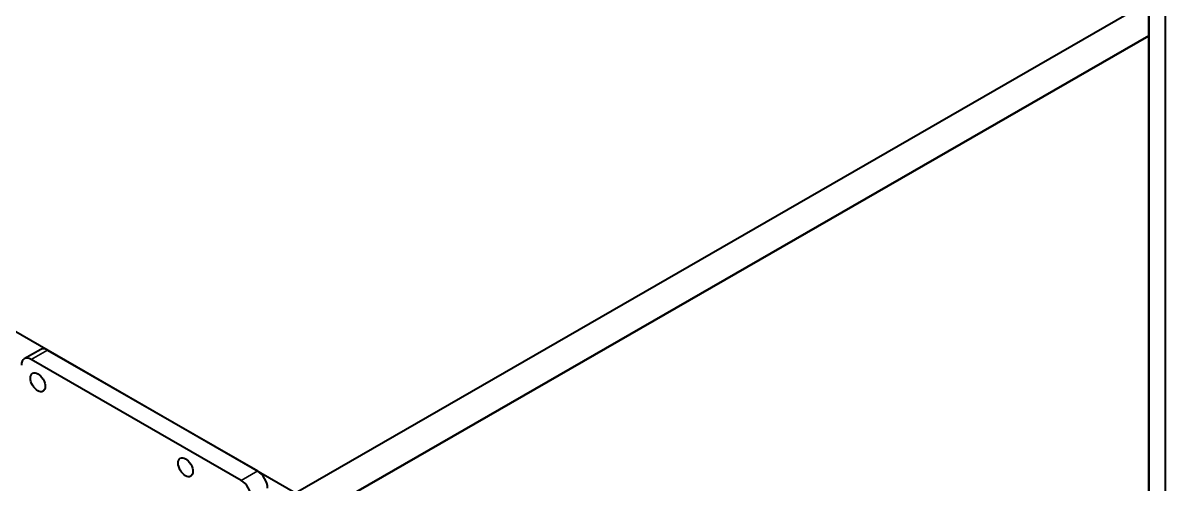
# Model space of a CAD drawing. Header units: millimetres. Extents: x 12 to 1415, y 12 to 997.
# Drawn here: x 1028.9 to 1176.6, y 791 to 850.6 of the extents above; entities that cross this region are included whole.
import ezdxf

# ---------------------------------------------------------------- set-up
doc = ezdxf.new("R2010")
doc.units = ezdxf.units.MM
doc.header["$LTSCALE"] = 1.2
doc.layers.add('가시적인 것(ISO)', color=7, linetype='Continuous', lineweight=40)
doc.layers.add('가시적인 좁은 것(ISO)', color=7, linetype='Continuous', lineweight=35)

msp = doc.modelspace()

# ---------------------------------------------------------------- linework, layer by layer
at = {"layer": '가시적인 것(ISO)'}
for p, q in [((931.77, 866.11), (1064.14, 789.89)), ((1176.57, 854.63), (1176.57, 656.07)), ((1064.14, 789.89), (1174.45, 853.41)), ((1174.45, 848.99), (1174.45, 853.41)), ((1174.45, 853.41), (1174.45, 654.86)), ((1064.14, 785.47), (1174.45, 848.99)), ((1174.45, 848.99), (1064.14, 785.47)), ((1174.45, 659.75), (1174.45, 848.99)), ((1031.21, 808.42), (1029.09, 807.2)), ((1032.11, 808.33), (1059.26, 792.7)), ((1057.14, 791.47), (1029.99, 807.11))]:
    msp.add_line(p, q, dxfattribs=at)
for centre, major_axis, start_param, end_param in [((1032.11, 806.86), (-0.9, 1.56), 5.499721, 6.283185), ((1029.99, 805.64), (-0.9, 1.56), 5.499721, 7.070517), ((1059.26, 791.22), (-0.9, 1.56), 3.928925, 5.499721), ((1057.14, 790), (0.9, -1.56), 0.787332, 2.358128)]:
    msp.add_ellipse(centre, major_axis=major_axis, ratio=0.578093, start_param=start_param, end_param=end_param, dxfattribs=at)
for centre in [(1030.84, 804.17), (1049.93, 793.18)]:
    msp.add_ellipse(centre, major_axis=(-0.67, 1.17), ratio=0.578093, dxfattribs=at)
at = {"layer": '가시적인 좁은 것(ISO)'}
for p, q in [((1029.99, 807.11), (1032.11, 808.33)), ((1059.26, 792.7), (1057.14, 791.47))]:
    msp.add_line(p, q, dxfattribs=at)

doc.saveas('drawing.dxf')
